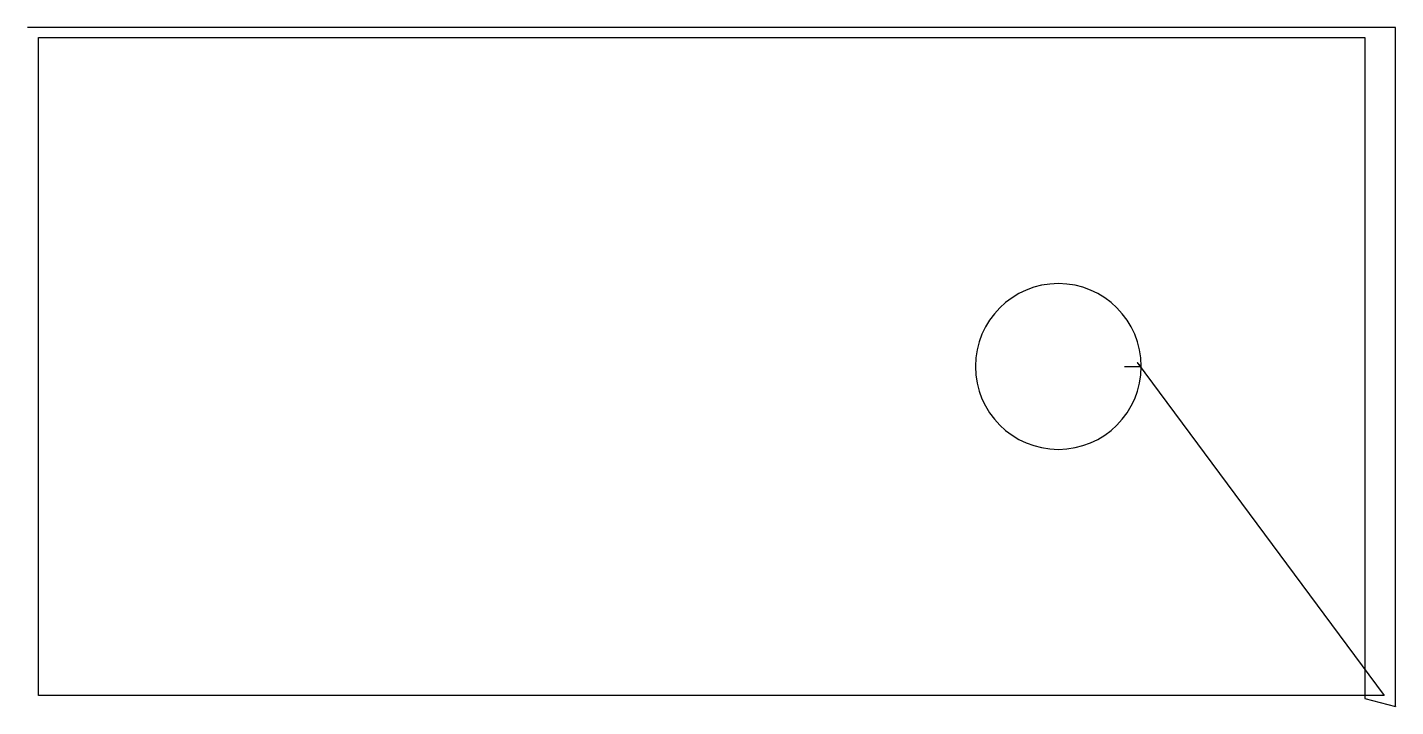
# Model space of a CAD drawing. Header units: metres. Extents: x 0 to 2476, y 0 to 1230.
import ezdxf

# ---------------------------------------------------------------- set-up
doc = ezdxf.new("R2010")
doc.units = ezdxf.units.M

msp = doc.modelspace()

# ---------------------------------------------------------------- linework, layer by layer
at = {"layer": 'TOOL_0'}
for p, q in [((1, 1229.582), (0, 1229.582)), ((2476.129, 1229.582), (1, 1229.582)), ((2476.129, 1), (2476.129, 1229.582)), ((20, 20.001), (20, 1211.501)), ((20, 1211.501), (2420.5, 1211.501)), ((2420.5, 1211.501), (2420.5, 20.001)), ((2015.75, 615.751), (2008.679, 622.822)), ((2008.679, 622.822), (2455.5, 20.001)), ((1985.75, 615.751), (2015.75, 615.751)), ((2420.5, 20.001), (20, 20.001)), ((2455.5, 20.001), (2420.5, 20.001)), ((2420.5, 20.001), (2420.5, 15.001)), ((2420.5, 15.001), (2476.129, 0)), ((2476.129, 0), (2476.129, 1)), ((2476.129, 1), (2476.129, 0)), ((2476.129, 0), (2476.129, 1))]:
    msp.add_line(p, q, dxfattribs=at)
for start, end in [(0, 180), (180, 0)]:
    msp.add_arc((1865.75, 615.751), 150, start, end, dxfattribs=at)

doc.saveas('drawing.dxf')
